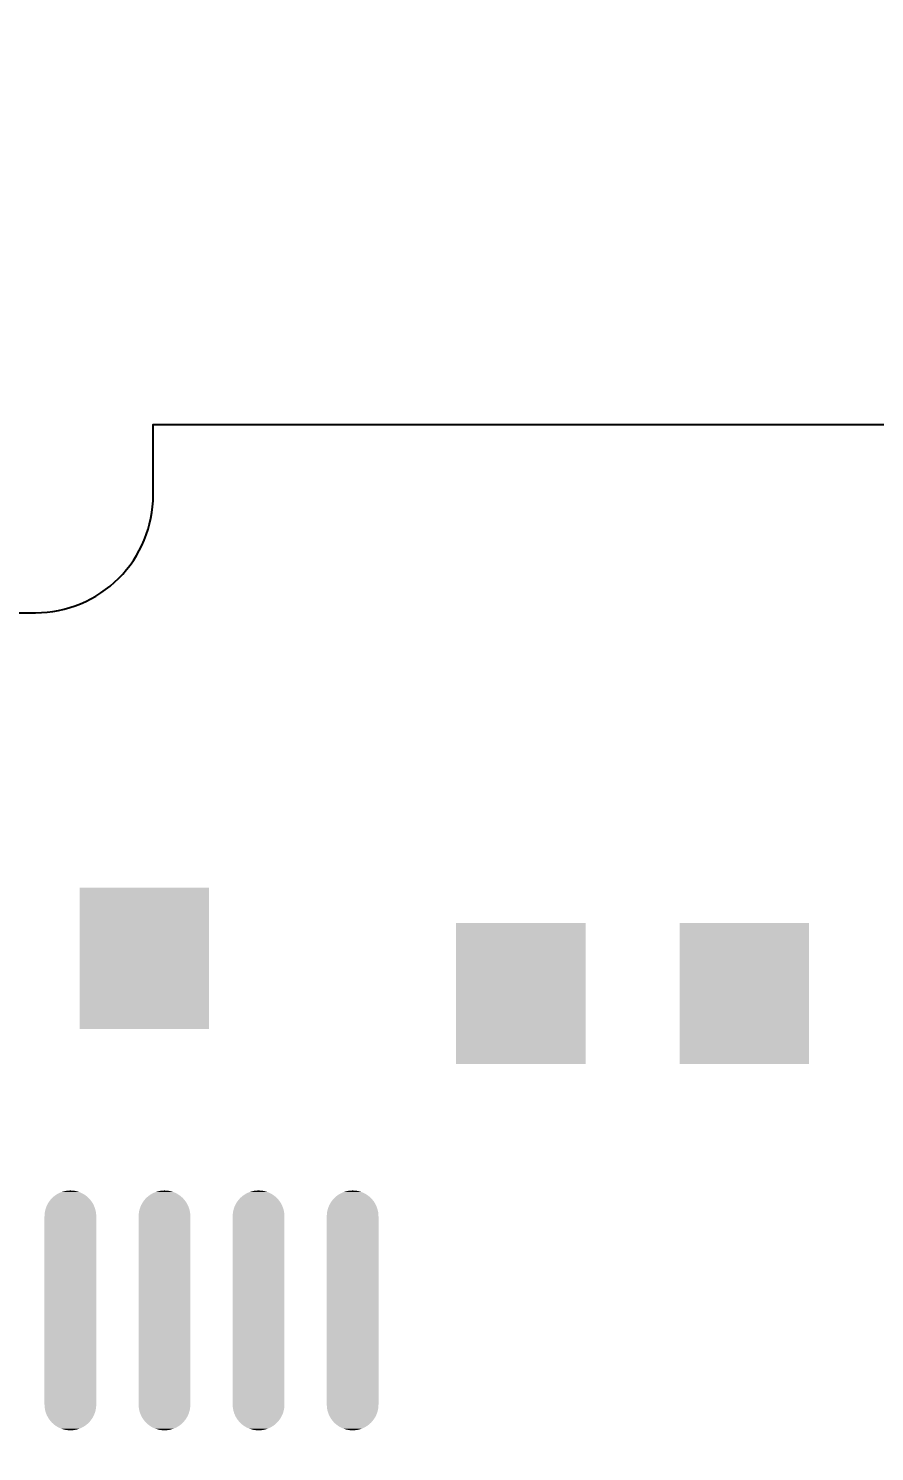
# Model space of a CAD drawing. Header units: millimetres. Extents: x 167 to 548, y -50 to 246.
# Drawn here: x 434.56 to 438.16, y 172.08 to 178.13 of the extents above; entities that cross this region are included whole.
import ezdxf

# ---------------------------------------------------------------- set-up
doc = ezdxf.new("R2010")
doc.units = ezdxf.units.MM
doc.layers.add('DIM', color=4, linetype='Continuous')
doc.layers.add('FPC外形', color=3, linetype='Continuous')
doc.dimstyles.new('ISO-25$0', dxfattribs={"dimtxt": 2.5, "dimasz": 1.2, "dimexe": 0.3, "dimexo": 0.1, "dimgap": 0.2, "dimtad": 1, "dimzin": 1, "dimdsep": 46, "dimtxsty": 'Standard', "dimcen": 0.5, "dimadec": 0, "dimazin": 0, "dimtp": 1.2, "dimtm": 1.2, "dimtfac": 1, "dimtmove": 0, "dimatfit": 3, "dimfxl": 0, "dimtolj": 1, "dimarcsym": 0})

# ---------------------------------------------------------------- blocks, each defined once
blk = doc.blocks.new('RECTANGLE_9')
blk.add_solid([(0.010825, 0.01181), (0.010825, -0.01181), (-0.010825, 0.01181), (-0.010825, -0.01181)])
blk = doc.blocks.new('*D9')
at = {"layer": 'DEFPOINTS', "color": 0}
for p in [(475.4281, 189.245), (423.9581, 158.3138), (475.4281, 158.3138)]:
    blk.add_point(p, dxfattribs=at)
at = {"layer": 'DIM', "color": 0, "lineweight": -2}
for p, q in [((423.9581, 158.4138), (423.9581, 189.545)), ((475.4281, 158.4138), (475.4281, 189.545)), ((425.1581, 189.245), (474.2281, 189.245))]:
    blk.add_line(p, q, dxfattribs=at)
at = {"layer": 'DIM', "color": 0}
for points in [[(425.1581, 189.445), (425.1581, 189.045), (423.9581, 189.245)], [(474.2281, 189.445), (474.2281, 189.045), (475.4281, 189.245)]]:
    blk.add_solid(points, dxfattribs=at)
at = {"layer": 'DIM', "color": 0, "insert": (449.6931, 190.695), "char_height": 2.5, "attachment_point": 5}
blk.add_mtext('\\A1;51.47', dxfattribs=at)

msp = doc.modelspace()

# ---------------------------------------------------------------- linework, layer by layer
for points in [[(434.6627, 173.1589), (434.6698, 173.1654), (434.8183, 173.1589), (434.8112, 173.1654)], [(434.6698, 173.1654), (434.6774, 173.1712), (434.8112, 173.1654), (434.8036, 173.1712)], [(434.6774, 173.1712), (434.6855, 173.1764), (434.8036, 173.1712), (434.7955, 173.1764)], [(434.6855, 173.1764), (434.694, 173.1808), (434.7955, 173.1764), (434.787, 173.1808)], [(434.694, 173.1808), (434.7029, 173.1845), (434.787, 173.1808), (434.7781, 173.1845)], [(434.7029, 173.1845), (434.712, 173.1874), (434.7781, 173.1845), (434.769, 173.1874)], [(434.712, 173.1874), (434.7214, 173.1894), (434.769, 173.1874), (434.7596, 173.1894)], [(434.7214, 173.1894), (434.7309, 173.1907), (434.7596, 173.1894), (434.7501, 173.1907)], [(434.7309, 173.1907), (434.7405, 173.1911), (434.7501, 173.1907), (434.7405, 173.1911)], [(435.0628, 173.1589), (435.0699, 173.1654), (435.2183, 173.1589), (435.2113, 173.1654)], [(435.0699, 173.1654), (435.0775, 173.1712), (435.2113, 173.1654), (435.2037, 173.1712)], [(435.0775, 173.1712), (435.0856, 173.1764), (435.2037, 173.1712), (435.1956, 173.1764)], [(435.0856, 173.1764), (435.0941, 173.1808), (435.1956, 173.1764), (435.1871, 173.1808)], [(435.0941, 173.1808), (435.103, 173.1845), (435.1871, 173.1808), (435.1782, 173.1845)], [(435.103, 173.1845), (435.1121, 173.1874), (435.1782, 173.1845), (435.169, 173.1874)], [(435.1121, 173.1874), (435.1215, 173.1894), (435.169, 173.1874), (435.1597, 173.1894)], [(435.1215, 173.1894), (435.131, 173.1907), (435.1597, 173.1894), (435.1502, 173.1907)], [(435.131, 173.1907), (435.1406, 173.1911), (435.1502, 173.1907), (435.1406, 173.1911)], [(435.4627, 173.159), (435.4697, 173.1655), (435.6184, 173.159), (435.6113, 173.1655)], [(435.4697, 173.1655), (435.4774, 173.1713), (435.6113, 173.1655), (435.6037, 173.1713)], [(435.4774, 173.1713), (435.4855, 173.1765), (435.6037, 173.1713), (435.5956, 173.1765)], [(435.4855, 173.1765), (435.494, 173.1809), (435.5956, 173.1765), (435.5871, 173.1809)], [(435.494, 173.1809), (435.5029, 173.1846), (435.5871, 173.1809), (435.5782, 173.1846)], [(435.5029, 173.1846), (435.512, 173.1875), (435.5782, 173.1846), (435.569, 173.1875)], [(435.512, 173.1875), (435.5214, 173.1896), (435.569, 173.1875), (435.5596, 173.1896)], [(435.5214, 173.1896), (435.5309, 173.1908), (435.5596, 173.1896), (435.5501, 173.1908)], [(435.5309, 173.1908), (435.5405, 173.1912), (435.5501, 173.1908), (435.5405, 173.1912)], [(435.8627, 173.1589), (435.8698, 173.1654), (436.0182, 173.1589), (436.0112, 173.1654)], [(435.8698, 173.1654), (435.8774, 173.1712), (436.0112, 173.1654), (436.0035, 173.1712)], [(435.8774, 173.1712), (435.8855, 173.1764), (436.0035, 173.1712), (435.9955, 173.1764)], [(435.8855, 173.1764), (435.894, 173.1808), (435.9954, 173.1764), (435.9869, 173.1808)], [(435.8855, 173.1764), (435.8855, 173.1764), (435.9955, 173.1764), (435.9954, 173.1764)], [(435.894, 173.1808), (435.9028, 173.1845), (435.9869, 173.1808), (435.9781, 173.1845)], [(435.9028, 173.1845), (435.912, 173.1874), (435.9781, 173.1845), (435.9689, 173.1874)], [(435.912, 173.1874), (435.9214, 173.1894), (435.9689, 173.1874), (435.9596, 173.1894)], [(435.9214, 173.1894), (435.9309, 173.1907), (435.9596, 173.1894), (435.95, 173.1907)], [(435.9309, 173.1907), (435.9405, 173.1911), (435.95, 173.1907), (435.9405, 173.1911)], [(434.6322, 173.1002), (434.6343, 173.1096), (434.8488, 173.1002), (434.8468, 173.1096)], [(434.6343, 173.1096), (434.6372, 173.1187), (434.8468, 173.1096), (434.8439, 173.1187)], [(434.6372, 173.1187), (434.6408, 173.1276), (434.8439, 173.1187), (434.8402, 173.1276)], [(434.6408, 173.1276), (434.6453, 173.1361), (434.8402, 173.1276), (434.8358, 173.1361)], [(434.6453, 173.1361), (434.6504, 173.1442), (434.8358, 173.1361), (434.8306, 173.1442)], [(434.6504, 173.1442), (434.6563, 173.1518), (434.8306, 173.1442), (434.8248, 173.1518)], [(434.6504, 173.1442), (434.6504, 173.1442), (434.8306, 173.1442)], [(434.6563, 173.1518), (434.6627, 173.1589), (434.8248, 173.1518), (434.8183, 173.1589)], [(435.0323, 173.1002), (435.0343, 173.1096), (435.2489, 173.1002), (435.2468, 173.1096)], [(435.0343, 173.1096), (435.0372, 173.1187), (435.2468, 173.1096), (435.2439, 173.1187)], [(435.0372, 173.1187), (435.0409, 173.1276), (435.2439, 173.1187), (435.2403, 173.1276)], [(435.0409, 173.1276), (435.0453, 173.1361), (435.2403, 173.1276), (435.2358, 173.1361)], [(435.0453, 173.1361), (435.0505, 173.1442), (435.2358, 173.1361), (435.2307, 173.1442)], [(435.0505, 173.1442), (435.0563, 173.1518), (435.2307, 173.1442), (435.2248, 173.1518)], [(435.0505, 173.1442), (435.0505, 173.1442), (435.2307, 173.1442)], [(435.0563, 173.1518), (435.0628, 173.1589), (435.2248, 173.1518), (435.2183, 173.1589)], [(435.4321, 173.1002), (435.4342, 173.1096), (435.649, 173.1002), (435.6469, 173.1096)], [(435.4342, 173.1096), (435.437, 173.1188), (435.6469, 173.1096), (435.644, 173.1188)], [(435.437, 173.1188), (435.4407, 173.1277), (435.644, 173.1188), (435.6403, 173.1277)], [(435.4407, 173.1277), (435.4452, 173.1362), (435.6403, 173.1277), (435.6359, 173.1362)], [(435.4452, 173.1362), (435.4503, 173.1443), (435.6359, 173.1362), (435.6307, 173.1443)], [(435.4503, 173.1443), (435.4562, 173.1519), (435.6307, 173.1443), (435.6249, 173.1519)], [(435.4562, 173.1519), (435.4627, 173.159), (435.6249, 173.1519), (435.6184, 173.159)], [(435.8321, 173.1002), (435.8342, 173.1096), (436.0488, 173.1002), (436.0467, 173.1096)], [(435.8342, 173.1096), (435.8371, 173.1187), (436.0467, 173.1096), (436.0438, 173.1187)], [(435.8371, 173.1187), (435.8408, 173.1276), (436.0438, 173.1187), (436.0401, 173.1276)], [(435.8408, 173.1276), (435.8452, 173.1361), (436.0401, 173.1276), (436.0357, 173.1361)], [(435.8452, 173.1361), (435.8504, 173.1442), (436.0357, 173.1361), (436.0306, 173.1442)], [(435.8504, 173.1442), (435.8562, 173.1518), (436.0306, 173.1442), (436.0247, 173.1518)], [(435.8504, 173.1442), (435.8504, 173.1442), (436.0306, 173.1442)], [(435.8562, 173.1518), (435.8627, 173.1589), (436.0247, 173.1518), (436.0182, 173.1589)], [(434.6305, 173.0811), (434.6309, 173.0907), (434.8505, 173.0811), (434.8501, 173.0907)], [(434.6305, 172.2813), (434.6305, 173.0811), (434.8505, 172.2813), (434.8505, 173.0811)], [(434.6309, 173.0907), (434.6322, 173.1002), (434.8501, 173.0907), (434.8488, 173.1002)], [(435.0306, 173.0811), (435.031, 173.0907), (435.2506, 173.0811), (435.2501, 173.0907)], [(435.0306, 172.2813), (435.0306, 173.0811), (435.2506, 172.2813), (435.2506, 173.0811)], [(435.031, 173.0907), (435.0323, 173.1002), (435.2501, 173.0907), (435.2489, 173.1002)], [(435.4304, 173.0811), (435.4308, 173.0907), (435.6506, 173.0811), (435.6502, 173.0907)], [(435.4304, 172.2813), (435.4304, 173.0811), (435.6506, 172.2813), (435.6506, 173.0811)], [(435.4308, 173.0907), (435.4321, 173.1002), (435.6502, 173.0907), (435.649, 173.1002)], [(435.8305, 173.0811), (435.8309, 173.0907), (436.0504, 173.0811), (436.05, 173.0907)], [(435.8305, 172.2813), (435.8305, 173.0811), (436.0504, 172.2813), (436.0504, 173.0811)], [(435.8309, 173.0907), (435.8321, 173.1002), (436.05, 173.0907), (436.0488, 173.1002)], [(434.6309, 172.2717), (434.6305, 172.2813), (434.8501, 172.2717), (434.8505, 172.2813)], [(434.6322, 172.2622), (434.6309, 172.2717), (434.8488, 172.2622), (434.8501, 172.2717)], [(434.6322, 172.2621), (434.6322, 172.2622), (434.8488, 172.2621), (434.8488, 172.2622)], [(434.6343, 172.2528), (434.6322, 172.2621), (434.8468, 172.2528), (434.8488, 172.2621)], [(435.031, 172.2717), (435.0306, 172.2813), (435.2501, 172.2717), (435.2506, 172.2813)], [(435.0323, 172.2622), (435.031, 172.2717), (435.2489, 172.2622), (435.2501, 172.2717)], [(435.0323, 172.2621), (435.0323, 172.2622), (435.2489, 172.2621), (435.2489, 172.2622)], [(435.0343, 172.2528), (435.0323, 172.2621), (435.2468, 172.2528), (435.2489, 172.2621)], [(435.4308, 172.2717), (435.4304, 172.2813), (435.6502, 172.2717), (435.6506, 172.2813)], [(435.4321, 172.2621), (435.4308, 172.2717), (435.649, 172.2621), (435.6502, 172.2717)], [(435.4342, 172.2528), (435.4321, 172.2621), (435.6469, 172.2528), (435.649, 172.2621)], [(435.8309, 172.2717), (435.8305, 172.2813), (436.05, 172.2717), (436.0504, 172.2813)], [(435.8321, 172.2622), (435.8309, 172.2717), (436.0488, 172.2622), (436.05, 172.2717)], [(435.8321, 172.2621), (435.8321, 172.2622), (436.0488, 172.2621), (436.0488, 172.2622)], [(435.8342, 172.2528), (435.8321, 172.2621), (436.0467, 172.2528), (436.0488, 172.2621)], [(434.6372, 172.2436), (434.6343, 172.2528), (434.8439, 172.2436), (434.8468, 172.2528)], [(434.6408, 172.2348), (434.6372, 172.2436), (434.8402, 172.2348), (434.8439, 172.2436)], [(434.6453, 172.2263), (434.6408, 172.2348), (434.8358, 172.2263), (434.8402, 172.2348)], [(434.6504, 172.2182), (434.6453, 172.2263), (434.8306, 172.2182), (434.8358, 172.2263)], [(434.6563, 172.2106), (434.6504, 172.2182), (434.8248, 172.2106), (434.8306, 172.2182)], [(434.6563, 172.2105), (434.6563, 172.2106), (434.8248, 172.2105), (434.8248, 172.2106)], [(434.6627, 172.2035), (434.6563, 172.2105), (434.8183, 172.2035), (434.8248, 172.2105)], [(434.6698, 172.197), (434.6627, 172.2035), (434.8112, 172.197), (434.8183, 172.2035)], [(434.6774, 172.1912), (434.6698, 172.197), (434.8036, 172.1912), (434.8112, 172.197)], [(435.0372, 172.2436), (435.0343, 172.2528), (435.2439, 172.2436), (435.2468, 172.2528)], [(435.0409, 172.2348), (435.0372, 172.2436), (435.2403, 172.2348), (435.2439, 172.2436)], [(435.0453, 172.2263), (435.0409, 172.2348), (435.2358, 172.2263), (435.2403, 172.2348)], [(435.0505, 172.2182), (435.0453, 172.2263), (435.2307, 172.2182), (435.2358, 172.2263)], [(435.0563, 172.2106), (435.0505, 172.2182), (435.2248, 172.2106), (435.2307, 172.2182)], [(435.0563, 172.2105), (435.0563, 172.2106), (435.2248, 172.2105), (435.2248, 172.2106)], [(435.0628, 172.2035), (435.0563, 172.2105), (435.2183, 172.2035), (435.2248, 172.2105)], [(435.0699, 172.197), (435.0628, 172.2035), (435.2113, 172.197), (435.2183, 172.2035)], [(435.0775, 172.1912), (435.0699, 172.197), (435.2037, 172.1912), (435.2113, 172.197)], [(435.437, 172.2436), (435.4342, 172.2528), (435.644, 172.2436), (435.6469, 172.2528)], [(435.4407, 172.2347), (435.437, 172.2436), (435.6403, 172.2347), (435.644, 172.2436)], [(435.4452, 172.2262), (435.4407, 172.2347), (435.6359, 172.2262), (435.6403, 172.2347)], [(435.4503, 172.2181), (435.4452, 172.2262), (435.6307, 172.2181), (435.6359, 172.2262)], [(435.4562, 172.2105), (435.4503, 172.2181), (435.6249, 172.2105), (435.6307, 172.2181)], [(435.4627, 172.2034), (435.4562, 172.2105), (435.6184, 172.2034), (435.6249, 172.2105)], [(435.4697, 172.1969), (435.4627, 172.2034), (435.6113, 172.1969), (435.6184, 172.2034)], [(435.4774, 172.1911), (435.4697, 172.1969), (435.6037, 172.1911), (435.6113, 172.1969)], [(435.8371, 172.2436), (435.8342, 172.2528), (436.0438, 172.2436), (436.0467, 172.2528)], [(435.8408, 172.2348), (435.8371, 172.2436), (436.0401, 172.2348), (436.0438, 172.2436)], [(435.8452, 172.2263), (435.8408, 172.2348), (436.0357, 172.2263), (436.0401, 172.2348)], [(435.8504, 172.2182), (435.8452, 172.2263), (436.0306, 172.2182), (436.0357, 172.2263)], [(435.8504, 172.2182), (435.8504, 172.2182), (436.0305, 172.2182), (436.0306, 172.2182)], [(435.8562, 172.2106), (435.8504, 172.2182), (436.0247, 172.2106), (436.0305, 172.2182)], [(435.8562, 172.2105), (435.8562, 172.2106), (436.0247, 172.2105), (436.0247, 172.2106)], [(435.8627, 172.2035), (435.8562, 172.2105), (436.0182, 172.2035), (436.0247, 172.2105)], [(435.8698, 172.197), (435.8627, 172.2035), (436.0112, 172.197), (436.0182, 172.2035)], [(435.8698, 172.197), (435.8698, 172.197), (436.0111, 172.197), (436.0112, 172.197)], [(435.8774, 172.1912), (435.8698, 172.197), (436.0035, 172.1912), (436.0111, 172.197)], [(434.6855, 172.186), (434.6774, 172.1912), (434.7955, 172.186), (434.8036, 172.1912)], [(434.694, 172.1816), (434.6855, 172.186), (434.787, 172.1816), (434.7955, 172.186)], [(434.7029, 172.1779), (434.694, 172.1816), (434.7781, 172.1779), (434.787, 172.1816)], [(434.712, 172.175), (434.7029, 172.1779), (434.769, 172.175), (434.7781, 172.1779)], [(434.7214, 172.1729), (434.712, 172.175), (434.7596, 172.1729), (434.769, 172.175)], [(434.7309, 172.1717), (434.7214, 172.1729), (434.7501, 172.1717), (434.7596, 172.1729)], [(434.7405, 172.1713), (434.7309, 172.1717), (434.7405, 172.1713), (434.7501, 172.1717)], [(435.0856, 172.186), (435.0775, 172.1912), (435.1956, 172.186), (435.2037, 172.1912)], [(435.0941, 172.1816), (435.0856, 172.186), (435.1871, 172.1816), (435.1956, 172.186)], [(435.103, 172.1779), (435.0941, 172.1816), (435.1782, 172.1779), (435.1871, 172.1816)], [(435.1121, 172.175), (435.103, 172.1779), (435.169, 172.175), (435.1782, 172.1779)], [(435.1215, 172.1729), (435.1121, 172.175), (435.1597, 172.1729), (435.169, 172.175)], [(435.131, 172.1717), (435.1215, 172.1729), (435.1502, 172.1717), (435.1597, 172.1729)], [(435.1406, 172.1713), (435.131, 172.1717), (435.1406, 172.1713), (435.1502, 172.1717)], [(435.4855, 172.1859), (435.4774, 172.1911), (435.5956, 172.1859), (435.6037, 172.1911)], [(435.494, 172.1815), (435.4855, 172.1859), (435.5871, 172.1815), (435.5956, 172.1859)], [(435.5029, 172.1778), (435.494, 172.1815), (435.5782, 172.1778), (435.5871, 172.1815)], [(435.512, 172.1749), (435.5029, 172.1778), (435.569, 172.1749), (435.5782, 172.1778)], [(435.5214, 172.1728), (435.512, 172.1749), (435.5596, 172.1728), (435.569, 172.1749)], [(435.5309, 172.1716), (435.5214, 172.1728), (435.5501, 172.1716), (435.5596, 172.1728)], [(435.5405, 172.1711), (435.5309, 172.1716), (435.5405, 172.1711), (435.5501, 172.1716)], [(435.8855, 172.186), (435.8774, 172.1912), (435.9954, 172.186), (436.0035, 172.1912)], [(435.894, 172.1816), (435.8855, 172.186), (435.9869, 172.1816), (435.9954, 172.186)], [(435.9028, 172.1779), (435.894, 172.1816), (435.9781, 172.1779), (435.9869, 172.1816)], [(435.912, 172.175), (435.9028, 172.1779), (435.9689, 172.175), (435.9781, 172.1779)], [(435.9214, 172.1729), (435.912, 172.175), (435.9596, 172.1729), (435.9689, 172.175)], [(435.9309, 172.1717), (435.9214, 172.1729), (435.95, 172.1717), (435.9596, 172.1729)], [(435.9405, 172.1713), (435.9309, 172.1717), (435.9405, 172.1713), (435.95, 172.1717)]]:
    msp.add_solid(points)
at = {"layer": 'FPC外形'}
msp.add_lwpolyline([(422.5598, 169.8996, -0.384443), (428.8883, 175.6476), (434.5925, 175.6476, 0.414214), (435.0925, 176.1476), (435.0925, 176.4476), (438.6925, 176.4476), (438.6925, 176.1476, 0.414214), (439.1925, 175.6476), (441.6925, 175.6476, -0.414214), (442.6925, 174.6476), (442.6925, 166.6352, -0.414214), (441.6925, 165.6352), (437.3511, 165.6352, 0.414214), (436.8511, 165.1352), (436.8511, 163.0253, 0.414214), (437.3511, 162.5253), (474.7883, 162.5253, -0.414214)], format="xyb", dxfattribs=at)

# ---------------------------------------------------------------- block references
at = {"xscale": 25.40097249437622, "yscale": 25.40097249437633, "zscale": 25.40097249437634}
for p in [(435.0552, 174.1779), (436.6555, 174.0281), (437.6055, 174.0281)]:
    msp.add_blockref('RECTANGLE_9', p, dxfattribs=at)

# ---------------------------------------------------------------- dimensions: what is measured, and where the dimension line sits
at = {"layer": 'DIM'}
dim = msp.add_linear_dim(base=(475.4281, 189.245), p1=(423.9581, 158.3138), p2=(475.4281, 158.3138), dimstyle='ISO-25$0', dxfattribs=at)
dim.commit()
dim.dimension.update_dxf_attribs({"geometry": '*D9', "text_midpoint": (449.6931, 190.695)})

doc.saveas('drawing.dxf')
